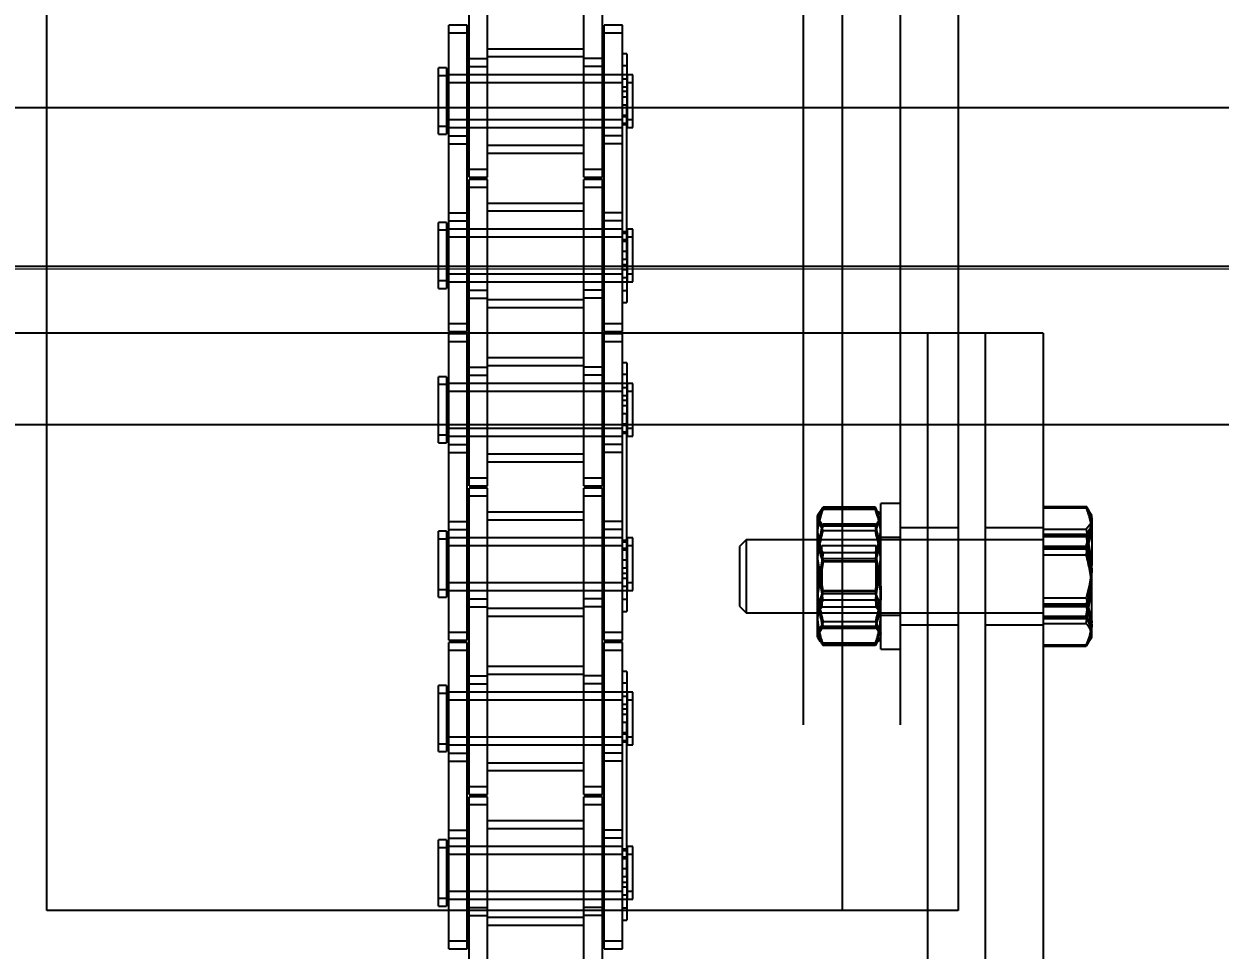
# Model space of a CAD drawing. Header units: metres. Extents: x 0 to 63075, y 0 to 44550.
# Drawn here: x 13981.6 to 14080.1, y 28096.6 to 28172.8 of the extents above; entities that cross this region are included whole.
import ezdxf

# ---------------------------------------------------------------- set-up
doc = ezdxf.new("R2010")
doc.units = ezdxf.units.M
doc.header["$LTSCALE"] = 75
for name, pattern in [('CENTER2', [28.575, 19.05, -3.175, 3.175, -3.175]), ('CENTERX2', [101.6, 63.5, -12.7, 12.7, -12.7]), ('HIDDEN2', [4.7625, 3.175, -1.5875])]:
    doc.linetypes.add(name, pattern=pattern)
for name, color, linetype in [('18_COTAS', 7, 'Continuous'), ('SC1', 7, 'CENTER2'), ('SDM', 7, 'Continuous'), ('SL1', 8, 'Continuous'), ('SL4', 4, 'Continuous'), ('ST1', 7, 'HIDDEN2')]:
    doc.layers.add(name, color=color, linetype=linetype)
doc.styles.add('ROMANS', font='ROMANS.SHX')
doc.dimstyles.new('75___1-75', dxfattribs={"dimscale": 75, "dimtxt": 2.5, "dimasz": 2, "dimexe": 1.5, "dimexo": 1, "dimgap": 0.5, "dimtad": 1, "dimdec": 0, "dimzin": 12, "dimtxsty": 'ROMANS', "dimcen": 0, "dimclrd": 256, "dimclre": 256, "dimclrt": 3, "dimazin": 3, "dimtfac": 1, "dimtdec": 0, "dimtmove": 0, "dimatfit": 0, "dimfxl": 1, "dimlwd": -1, "dimlwe": -1, "dimarcsym": 0})

# ---------------------------------------------------------------- blocks, each defined once
blk = doc.blocks.new('A$C1d93b9d1')
at = {"layer": 'SL1'}
for p, q in [((11181.727, 3863.05), (4981.727, 3863.05)), ((11181.727, 3863.05), (4981.727, 3863.05)), ((11183.727, 3850), (3804.227, 3850)), ((11181.727, 3836.95), (4981.727, 3836.95)), ((11181.727, 3836.95), (4981.727, 3836.95))]:
    blk.add_line(p, q, dxfattribs=at)
blk = doc.blocks.new('*D27')
at = {"layer": '18_COTAS', "transparency": 16777216}
for p, q in [((12131.24, 27878.333), (12131.24, 30705.371)), ((13913.74, 30509.566), (13913.74, 30705.371)), ((11981.24, 30592.871), (11122.311, 30592.871)), ((13913.74, 30592.871), (12131.24, 30592.871)), ((14063.74, 30592.871), (14213.74, 30592.871))]:
    blk.add_line(p, q, dxfattribs=at)
for points in [[(11981.24, 30617.871), (11981.24, 30567.871), (12131.24, 30592.871)], [(14063.74, 30617.871), (14063.74, 30567.871), (13913.74, 30592.871)]]:
    blk.add_solid(points, dxfattribs=at)
at = {"layer": 'Defpoints', "color": 0, "transparency": 16777216}
for p in [(13913.74, 30592.871), (13913.74, 30434.566), (12131.24, 27803.333)]:
    blk.add_point(p, dxfattribs=at)
at = {"layer": '18_COTAS', "color": 3, "transparency": 16777216, "insert": (11476.776, 30724.121), "char_height": 187.5, "attachment_point": 5, "style": 'ROMANS'}
blk.add_mtext('1782', dxfattribs=at)
blk = doc.blocks.new('A$C429c7d53')
at = {"layer": 'SL4'}
for p, q in [((262.765, 1009.763), (262.765, 2334.738)), ((328.24, 1009.763), (328.24, 2334.738)), ((337.765, 2334.738), (337.765, 1009.763)), ((262.765, 1057.263), (123.235, 1057.263)), ((340, 1057.263), (337.765, 1057.263)), ((344.762, 1057.263), (340, 1057.263)), ((340, 1057.263), (340, 957.263)), ((344.762, 1057.263), (344.762, 957.263)), ((344.762, 1043.018), (348.316, 1043.018)), ((344.762, 1042.995), (348.316, 1042.995)), ((344.762, 1042.905), (348.316, 1042.905)), ((348.51, 1042.7), (348.452, 1042.801)), ((348.618, 1042.513), (348.51, 1042.7)), ((348.762, 1042.263), (348.618, 1042.513)), ((348.762, 1042.024), (348.762, 1042.263)), ((348.762, 1042.024), (348.762, 1038.322)), ((344.762, 1041.143), (348.316, 1041.143)), ((348.316, 1041.143), (348.762, 1038.322)), ((340, 1040.263), (337.765, 1040.263)), ((348.762, 1033.561), (348.762, 1038.322)), ((344.762, 1035.501), (348.316, 1035.501)), ((348.316, 1035.501), (348.762, 1033.561)), ((337.765, 1034.263), (340, 1034.263)), ((348.762, 1032.263), (348.762, 1033.561)), ((348.316, 1031.62), (348.567, 1032.023)), ((348.618, 1032.012), (348.762, 1032.263)), ((344.762, 1031.62), (348.316, 1031.62)), ((344.762, 1031.53), (348.316, 1031.53)), ((344.762, 1031.507), (348.316, 1031.507)), ((348.36, 1031.691), (348.316, 1031.53)), ((328.24, 1009.763), (262.765, 1009.763)), ((295.843, 1006.616), (295.843, 1009.763)), ((297.363, 1006.616), (297.363, 1009.763)), ((297.515, 1009.361), (297.515, 1009.763)), ((297.515, 1009.361), (299.035, 1009.361)), ((297.515, 1004.763), (297.515, 1009.361)), ((299.035, 1009.361), (299.035, 1009.763)), ((299.035, 1004.763), (299.035, 1009.361)), ((306.965, 1009.361), (306.965, 1009.763)), ((308.485, 1009.361), (306.965, 1009.361)), ((306.965, 1004.763), (306.965, 1009.361)), ((308.485, 1009.361), (308.485, 1009.763)), ((308.485, 1004.763), (308.485, 1009.361)), ((308.637, 1006.616), (308.637, 1009.763)), ((310.157, 1006.616), (310.157, 1009.763)), ((310.489, 1009.763), (310.489, 1008.984)), ((337.765, 1009.763), (328.24, 1009.763)), ((335.238, 1009.763), (335.238, 1004.763)), ((299.035, 1008.576), (306.965, 1008.576)), ((310.157, 1008.984), (310.489, 1008.984)), ((295.843, 1006.616), (297.363, 1006.616)), ((308.637, 1006.616), (310.157, 1006.616))]:
    blk.add_line(p, q, dxfattribs=at)
for points, knots in [([(348.316, 1042.905), (348.372, 1042.844), (348.635, 1042.558), (348.706, 1042.259), (348.762, 1042.024)], [0, 0, 0, 0, 0.211001, 1, 1, 1, 1]), ([(348.762, 1042.024), (348.758, 1041.955), (348.736, 1041.657), (348.499, 1041.367), (348.316, 1041.143)], [0, 0, 0, 0, 0.231849, 1, 1, 1, 1]), ([(348.762, 1038.322), (348.762, 1038.255), (348.756, 1037.303), (348.528, 1036.369), (348.316, 1035.501)], [0, 0, 0, 0, 0.070201, 1, 1, 1, 1]), ([(348.762, 1033.561), (348.762, 1033.515), (348.756, 1032.859), (348.528, 1032.217), (348.316, 1031.62)], [0, 0, 0, 0, 0.070201, 1, 1, 1, 1])]:
    blk.add_open_spline(points, degree=3, knots=knots, dxfattribs=at)
at = {"layer": 'ST1'}
for p, q in [((325.002, 2334.738), (325.002, 1009.763)), ((328.24, 1009.763), (328.24, 2334.738)), ((333.002, 2334.738), (333.002, 1009.763)), ((297.515, 1079.211), (297.515, 1085.561)), ((299.035, 1079.211), (299.035, 1085.561)), ((306.965, 1079.211), (306.965, 1085.561)), ((308.485, 1079.211), (308.485, 1085.561)), ((295.843, 1081.956), (295.843, 1082.611)), ((297.363, 1082.611), (295.843, 1082.611)), ((297.363, 1081.956), (297.363, 1082.611)), ((308.637, 1081.956), (308.637, 1082.611)), ((310.157, 1082.611), (308.637, 1082.611)), ((310.157, 1081.956), (310.157, 1082.611)), ((295.843, 1072.861), (295.843, 1081.956)), ((297.363, 1081.956), (295.843, 1081.956)), ((297.363, 1072.861), (297.363, 1081.956)), ((308.637, 1072.861), (308.637, 1081.956)), ((310.157, 1081.956), (308.637, 1081.956)), ((310.157, 1072.861), (310.157, 1081.956)), ((306.965, 1080.651), (299.035, 1080.651)), ((310.489, 1080.243), (310.157, 1080.243)), ((310.489, 1080.243), (310.489, 1079.267)), ((297.515, 1079.866), (299.035, 1079.866)), ((297.515, 1079.211), (299.035, 1079.211)), ((297.515, 1070.116), (297.515, 1079.211)), ((306.965, 1079.996), (299.035, 1079.996)), ((299.035, 1070.116), (299.035, 1079.211)), ((308.485, 1079.866), (306.965, 1079.866)), ((308.485, 1079.211), (306.965, 1079.211)), ((306.965, 1070.116), (306.965, 1079.211)), ((308.485, 1070.116), (308.485, 1079.211)), ((310.489, 1079.267), (310.157, 1079.267)), ((310.489, 1079.267), (310.489, 1076.036)), ((295, 1078.435), (295, 1079.09)), ((295.658, 1079.09), (295, 1079.09)), ((295, 1073.638), (295, 1078.435)), ((295.658, 1078.435), (295, 1078.435)), ((295.658, 1079.09), (295.658, 1078.435)), ((310.157, 1078.536), (295.658, 1078.536)), ((295.658, 1078.435), (295.658, 1073.638)), ((297.363, 1078.536), (295.843, 1078.536)), ((299.035, 1078.536), (297.515, 1078.536)), ((306.965, 1078.536), (299.035, 1078.536)), ((308.485, 1078.536), (306.965, 1078.536)), ((310.489, 1078.536), (308.637, 1078.536)), ((310.526, 1078.167), (310.157, 1078.167)), ((310.526, 1078.536), (310.526, 1077.881)), ((311, 1078.536), (310.526, 1078.536)), ((311, 1077.881), (311, 1078.536)), ((310.157, 1077.881), (295.658, 1077.881)), ((297.363, 1077.881), (295.843, 1077.881)), ((299.035, 1077.881), (297.515, 1077.881)), ((306.965, 1077.881), (299.035, 1077.881)), ((308.485, 1077.881), (306.965, 1077.881)), ((310.157, 1077.881), (308.637, 1077.881)), ((310.526, 1077.512), (310.157, 1077.512)), ((310.489, 1077.143), (310.157, 1077.143)), ((310.526, 1077.881), (310.526, 1074.191)), ((311, 1077.881), (310.526, 1077.881)), ((311, 1074.191), (311, 1077.881)), ((310.489, 1076.691), (310.157, 1076.691)), ((310.489, 1076.036), (310.157, 1076.036)), ((310.157, 1075.215), (310.526, 1075.215)), ((310.489, 1063.336), (310.489, 1076.036)), ((295, 1074.293), (295.658, 1074.293)), ((295.658, 1074.846), (310.157, 1074.846)), ((295.658, 1074.191), (310.157, 1074.191)), ((295.843, 1074.846), (297.363, 1074.846)), ((295.843, 1074.191), (297.363, 1074.191)), ((297.515, 1074.846), (299.035, 1074.846)), ((297.515, 1074.191), (299.035, 1074.191)), ((299.035, 1074.846), (306.965, 1074.846)), ((299.035, 1074.191), (306.965, 1074.191)), ((306.965, 1074.846), (308.485, 1074.846)), ((306.965, 1074.191), (308.485, 1074.191)), ((308.637, 1074.846), (310.157, 1074.846)), ((308.637, 1074.191), (310.157, 1074.191)), ((310.489, 1075.072), (310.157, 1075.072)), ((310.157, 1074.56), (310.526, 1074.56)), ((310.489, 1074.417), (310.157, 1074.417)), ((310.526, 1074.846), (311, 1074.846)), ((310.526, 1074.191), (311, 1074.191)), ((295, 1073.638), (295.658, 1073.638)), ((295.843, 1073.516), (297.363, 1073.516)), ((310.157, 1073.516), (308.637, 1073.516)), ((295.843, 1072.861), (297.363, 1072.861)), ((295.843, 1066.511), (295.843, 1072.861)), ((297.363, 1066.511), (297.363, 1072.861)), ((299.035, 1072.731), (306.965, 1072.731)), ((310.157, 1072.861), (308.637, 1072.861)), ((308.637, 1066.511), (308.637, 1072.861)), ((310.157, 1066.511), (310.157, 1072.861)), ((299.035, 1072.076), (306.965, 1072.076)), ((297.515, 1070.771), (299.035, 1070.771)), ((306.965, 1070.771), (308.485, 1070.771)), ((297.515, 1070.116), (299.035, 1070.116)), ((297.515, 1069.256), (297.515, 1069.911)), ((299.035, 1069.911), (297.515, 1069.911)), ((297.515, 1060.161), (297.515, 1069.256)), ((299.035, 1069.256), (297.515, 1069.256)), ((299.035, 1069.256), (299.035, 1069.911)), ((299.035, 1060.161), (299.035, 1069.256)), ((306.965, 1070.116), (308.485, 1070.116)), ((306.965, 1069.256), (306.965, 1069.911)), ((308.485, 1069.911), (306.965, 1069.911)), ((306.965, 1060.161), (306.965, 1069.256)), ((308.485, 1069.256), (306.965, 1069.256)), ((308.485, 1069.256), (308.485, 1069.911)), ((308.485, 1060.161), (308.485, 1069.256)), ((306.965, 1067.951), (299.035, 1067.951)), ((306.965, 1067.296), (299.035, 1067.296)), ((295, 1065.735), (295, 1066.39)), ((295.658, 1066.39), (295, 1066.39)), ((295.658, 1066.39), (295.658, 1065.735)), ((295.843, 1067.166), (297.363, 1067.166)), ((295.843, 1066.511), (297.363, 1066.511)), ((295.843, 1057.416), (295.843, 1066.511)), ((297.363, 1057.416), (297.363, 1066.511)), ((310.157, 1067.166), (308.637, 1067.166)), ((310.157, 1066.511), (308.637, 1066.511)), ((308.637, 1057.416), (308.637, 1066.511)), ((310.157, 1057.416), (310.157, 1066.511)), ((295, 1060.938), (295, 1065.735)), ((295.658, 1065.735), (295, 1065.735)), ((310.157, 1065.836), (295.658, 1065.836)), ((295.658, 1065.735), (295.658, 1060.938)), ((297.363, 1065.836), (295.843, 1065.836)), ((299.035, 1065.836), (297.515, 1065.836)), ((306.965, 1065.836), (299.035, 1065.836)), ((308.485, 1065.836), (306.965, 1065.836)), ((310.157, 1065.836), (308.637, 1065.836)), ((310.489, 1065.61), (310.157, 1065.61)), ((310.526, 1065.467), (310.157, 1065.467)), ((310.526, 1065.836), (310.526, 1065.181)), ((311, 1065.836), (310.526, 1065.836)), ((311, 1065.181), (311, 1065.836)), ((310.157, 1065.181), (295.658, 1065.181)), ((297.363, 1065.181), (295.843, 1065.181)), ((299.035, 1065.181), (297.515, 1065.181)), ((306.965, 1065.181), (299.035, 1065.181)), ((308.485, 1065.181), (306.965, 1065.181)), ((310.157, 1065.181), (308.637, 1065.181)), ((310.489, 1064.955), (310.157, 1064.955)), ((310.526, 1064.812), (310.157, 1064.812)), ((310.526, 1065.181), (310.526, 1061.491)), ((311, 1065.181), (310.526, 1065.181)), ((311, 1061.491), (311, 1065.181)), ((310.489, 1063.991), (310.157, 1063.991)), ((310.489, 1063.336), (310.157, 1063.336)), ((310.489, 1062.884), (310.157, 1062.884)), ((310.157, 1062.515), (310.526, 1062.515)), ((310.489, 1063.336), (310.489, 1059.784)), ((295, 1061.593), (295.658, 1061.593)), ((295.658, 1062.146), (310.157, 1062.146)), ((295.658, 1061.491), (310.157, 1061.491)), ((295.843, 1062.146), (297.363, 1062.146)), ((295.843, 1061.491), (297.363, 1061.491)), ((297.515, 1062.146), (299.035, 1062.146)), ((297.515, 1061.491), (299.035, 1061.491)), ((299.035, 1062.146), (306.965, 1062.146)), ((299.035, 1061.491), (306.965, 1061.491)), ((306.965, 1062.146), (308.485, 1062.146)), ((306.965, 1061.491), (308.485, 1061.491)), ((308.637, 1062.146), (310.157, 1062.146)), ((308.637, 1061.491), (310.489, 1061.491)), ((310.157, 1061.86), (310.526, 1061.86)), ((310.526, 1062.146), (311, 1062.146)), ((310.526, 1061.491), (311, 1061.491)), ((295, 1060.938), (295.658, 1060.938)), ((297.515, 1060.816), (299.035, 1060.816)), ((308.485, 1060.816), (306.965, 1060.816)), ((310.489, 1060.761), (310.157, 1060.761)), ((297.515, 1060.161), (299.035, 1060.161)), ((297.515, 1053.811), (297.515, 1060.161)), ((299.035, 1053.811), (299.035, 1060.161)), ((299.035, 1060.031), (306.965, 1060.031)), ((308.485, 1060.161), (306.965, 1060.161)), ((306.965, 1053.811), (306.965, 1060.161)), ((308.485, 1053.811), (308.485, 1060.161)), ((310.157, 1059.784), (310.489, 1059.784)), ((299.035, 1059.376), (306.965, 1059.376)), ((295.843, 1058.071), (297.363, 1058.071)), ((308.637, 1058.071), (310.157, 1058.071)), ((335.238, 1057.263), (262.765, 1057.263)), ((295.843, 1057.416), (297.363, 1057.416)), ((295.843, 1056.556), (295.843, 1057.211)), ((297.363, 1057.211), (295.843, 1057.211)), ((295.843, 1047.461), (295.843, 1056.556)), ((297.363, 1056.556), (295.843, 1056.556)), ((297.363, 1056.556), (297.363, 1057.211)), ((297.363, 1047.461), (297.363, 1056.556)), ((308.637, 1057.416), (310.157, 1057.416)), ((308.637, 1056.556), (308.637, 1057.211)), ((310.157, 1057.211), (308.637, 1057.211)), ((308.637, 1047.461), (308.637, 1056.556)), ((310.157, 1056.556), (308.637, 1056.556)), ((310.157, 1056.556), (310.157, 1057.211)), ((310.157, 1047.461), (310.157, 1056.556)), ((337.765, 1057.263), (335.238, 1057.263)), ((335.238, 1057.263), (335.238, 957.263)), ((335.238, 1057.263), (335.238, 1009.763)), ((306.965, 1055.251), (299.035, 1055.251)), ((306.965, 1054.596), (299.035, 1054.596)), ((310.489, 1054.843), (310.157, 1054.843)), ((310.489, 1054.843), (310.489, 1053.867)), ((295, 1053.035), (295, 1053.69)), ((295.658, 1053.69), (295, 1053.69)), ((295.658, 1053.69), (295.658, 1053.035)), ((297.515, 1054.466), (299.035, 1054.466)), ((297.515, 1053.811), (299.035, 1053.811)), ((297.515, 1044.716), (297.515, 1053.811)), ((299.035, 1044.716), (299.035, 1053.811)), ((308.485, 1054.466), (306.965, 1054.466)), ((308.485, 1053.811), (306.965, 1053.811)), ((306.965, 1044.716), (306.965, 1053.811)), ((308.485, 1044.716), (308.485, 1053.811)), ((310.489, 1053.867), (310.157, 1053.867)), ((310.489, 1053.867), (310.489, 1050.636)), ((295, 1048.238), (295, 1053.035)), ((295.658, 1053.035), (295, 1053.035)), ((310.157, 1053.136), (295.658, 1053.136)), ((295.658, 1053.035), (295.658, 1048.238)), ((297.363, 1053.136), (295.843, 1053.136)), ((299.035, 1053.136), (297.515, 1053.136)), ((306.965, 1053.136), (299.035, 1053.136)), ((308.485, 1053.136), (306.965, 1053.136)), ((310.489, 1053.136), (308.637, 1053.136)), ((310.526, 1052.767), (310.157, 1052.767)), ((310.526, 1053.136), (310.526, 1052.481)), ((311, 1053.136), (310.526, 1053.136)), ((311, 1052.481), (311, 1053.136)), ((310.157, 1052.481), (295.658, 1052.481)), ((297.363, 1052.481), (295.843, 1052.481)), ((299.035, 1052.481), (297.515, 1052.481)), ((306.965, 1052.481), (299.035, 1052.481)), ((308.485, 1052.481), (306.965, 1052.481)), ((310.157, 1052.481), (308.637, 1052.481)), ((310.526, 1052.112), (310.157, 1052.112)), ((310.489, 1051.743), (310.157, 1051.743)), ((310.526, 1052.481), (310.526, 1048.791)), ((311, 1052.481), (310.526, 1052.481)), ((311, 1048.791), (311, 1052.481)), ((310.489, 1051.291), (310.157, 1051.291)), ((310.489, 1050.636), (310.157, 1050.636)), ((310.489, 1037.936), (310.489, 1050.636)), ((310.157, 1049.815), (310.526, 1049.815)), ((310.489, 1049.672), (310.157, 1049.672)), ((295, 1048.893), (295.658, 1048.893)), ((295.658, 1049.446), (310.157, 1049.446)), ((295.658, 1048.791), (310.157, 1048.791)), ((295.843, 1049.446), (297.363, 1049.446)), ((295.843, 1048.791), (297.363, 1048.791)), ((297.515, 1049.446), (299.035, 1049.446)), ((297.515, 1048.791), (299.035, 1048.791)), ((299.035, 1049.446), (306.965, 1049.446)), ((299.035, 1048.791), (306.965, 1048.791)), ((306.965, 1049.446), (308.485, 1049.446)), ((306.965, 1048.791), (308.485, 1048.791)), ((308.637, 1049.446), (310.157, 1049.446)), ((308.637, 1048.791), (310.157, 1048.791)), ((310.157, 1049.16), (310.526, 1049.16)), ((310.489, 1049.017), (310.157, 1049.017)), ((310.526, 1049.446), (311, 1049.446)), ((310.526, 1048.791), (311, 1048.791)), ((295, 1048.238), (295.658, 1048.238)), ((295.843, 1048.116), (297.363, 1048.116)), ((310.157, 1048.116), (308.637, 1048.116)), ((295.843, 1047.461), (297.363, 1047.461)), ((295.843, 1041.111), (295.843, 1047.461)), ((297.363, 1041.111), (297.363, 1047.461)), ((299.035, 1047.331), (306.965, 1047.331)), ((299.035, 1046.676), (306.965, 1046.676)), ((310.157, 1047.461), (308.637, 1047.461)), ((308.637, 1041.111), (308.637, 1047.461)), ((310.157, 1041.111), (310.157, 1047.461)), ((297.515, 1045.371), (299.035, 1045.371)), ((297.515, 1044.716), (299.035, 1044.716)), ((306.965, 1045.371), (308.485, 1045.371)), ((306.965, 1044.716), (308.485, 1044.716)), ((297.515, 1043.856), (297.515, 1044.511)), ((299.035, 1044.511), (297.515, 1044.511)), ((297.515, 1034.761), (297.515, 1043.856)), ((299.035, 1043.856), (297.515, 1043.856)), ((299.035, 1043.856), (299.035, 1044.511)), ((299.035, 1034.761), (299.035, 1043.856)), ((306.965, 1043.856), (306.965, 1044.511)), ((308.485, 1044.511), (306.965, 1044.511)), ((306.965, 1034.761), (306.965, 1043.856)), ((308.485, 1043.856), (306.965, 1043.856)), ((308.485, 1043.856), (308.485, 1044.511)), ((308.485, 1034.761), (308.485, 1043.856)), ((330.956, 1042.943), (326.649, 1042.943)), ((330.956, 1042.822), (326.649, 1042.822)), ((330.956, 1042.771), (326.649, 1042.771)), ((330.956, 1042.754), (326.649, 1042.754)), ((331.137, 1042.575), (330.956, 1042.943)), ((331.402, 1031.263), (331.402, 1043.263)), ((333.002, 1043.263), (331.402, 1043.263)), ((344.762, 1043.013), (348.316, 1043.013)), ((295.843, 1041.766), (297.363, 1041.766)), ((306.965, 1042.551), (299.035, 1042.551)), ((306.965, 1041.896), (299.035, 1041.896)), ((310.157, 1041.766), (308.637, 1041.766)), ((326.404, 1042.611), (326.202, 1042.263)), ((326.202, 1041.077), (326.202, 1042.263)), ((326.649, 1041.391), (326.202, 1042.107)), ((326.649, 1040.996), (326.202, 1041.969)), ((330.956, 1041.391), (331.402, 1042.107)), ((330.956, 1040.996), (331.402, 1041.969)), ((331.402, 1042.263), (331.201, 1042.611)), ((295, 1040.335), (295, 1040.99)), ((295.658, 1040.99), (295, 1040.99)), ((295.658, 1040.99), (295.658, 1040.335)), ((295.843, 1041.111), (297.363, 1041.111)), ((295.843, 1032.016), (295.843, 1041.111)), ((297.363, 1032.016), (297.363, 1041.111)), ((310.157, 1041.111), (308.637, 1041.111)), ((308.637, 1032.016), (308.637, 1041.111)), ((310.157, 1032.016), (310.157, 1041.111)), ((326.202, 1036.37), (326.202, 1041.077)), ((330.956, 1041.552), (326.649, 1041.552)), ((330.956, 1041.514), (326.649, 1041.514)), ((330.956, 1041.391), (326.649, 1041.391)), ((330.956, 1040.996), (326.649, 1040.996)), ((337.765, 1041.262), (333.002, 1041.262)), ((344.762, 1041.262), (340, 1041.262)), ((344.762, 1040.727), (348.316, 1040.727)), ((348.316, 1039.745), (348.762, 1041.381)), ((348.316, 1039.694), (348.762, 1041.354)), ((348.316, 1039.53), (348.762, 1041.262)), ((348.316, 1039.024), (348.762, 1040.964)), ((348.316, 1040.727), (348.762, 1037.861)), ((295, 1035.538), (295, 1040.335)), ((295.658, 1040.335), (295, 1040.335)), ((310.157, 1040.436), (295.658, 1040.436)), ((295.658, 1040.335), (295.658, 1035.538)), ((310.157, 1039.781), (295.658, 1039.781)), ((297.363, 1040.436), (295.843, 1040.436)), ((297.363, 1039.781), (295.843, 1039.781)), ((299.035, 1040.436), (297.515, 1040.436)), ((299.035, 1039.781), (297.515, 1039.781)), ((306.965, 1040.436), (299.035, 1040.436)), ((306.965, 1039.781), (299.035, 1039.781)), ((308.485, 1040.436), (306.965, 1040.436)), ((308.485, 1039.781), (306.965, 1039.781)), ((310.157, 1040.436), (308.637, 1040.436)), ((310.157, 1039.781), (308.637, 1039.781)), ((310.489, 1040.211), (310.157, 1040.211)), ((310.526, 1040.067), (310.157, 1040.067)), ((310.526, 1040.436), (310.526, 1039.781)), ((311, 1040.436), (310.526, 1040.436)), ((310.526, 1039.781), (310.526, 1036.091)), ((311, 1039.781), (310.526, 1039.781)), ((311, 1039.781), (311, 1040.436)), ((311, 1036.091), (311, 1039.781)), ((320.317, 1040.263), (319.762, 1039.708)), ((320.317, 1040.263), (320.317, 1034.263)), ((337.765, 1040.263), (320.317, 1040.263)), ((326.553, 1039.17), (326.553, 1039.763)), ((331.027, 1039.763), (326.553, 1039.763)), ((331.027, 1034.763), (331.027, 1039.763)), ((331.377, 1039.551), (331.377, 1040.263)), ((331.402, 1040.263), (331.377, 1040.263)), ((333.002, 1040.463), (331.402, 1040.463)), ((344.762, 1040.263), (340, 1040.263)), ((344.762, 1040.582), (348.316, 1040.582)), ((344.762, 1040.536), (348.316, 1040.536)), ((344.762, 1039.745), (348.316, 1039.745)), ((348.316, 1040.582), (348.762, 1037.706)), ((348.316, 1040.536), (348.762, 1037.658)), ((310.489, 1039.555), (310.157, 1039.555)), ((310.526, 1039.412), (310.157, 1039.412)), ((319.762, 1039.708), (319.762, 1034.817)), ((326.649, 1039.21), (326.202, 1036.37)), ((326.649, 1036.061), (326.202, 1038.807)), ((326.649, 1036.006), (326.202, 1038.76)), ((326.553, 1039.17), (326.553, 1034.763)), ((330.956, 1039.21), (326.649, 1039.21)), ((330.956, 1039.21), (331.402, 1036.37)), ((330.956, 1036.061), (331.402, 1038.807)), ((330.956, 1036.006), (331.402, 1038.76)), ((331.377, 1034.263), (331.377, 1039.551)), ((344.762, 1039.694), (348.316, 1039.694)), ((344.762, 1039.53), (348.316, 1039.53)), ((344.762, 1039.024), (348.316, 1039.024)), ((310.489, 1038.591), (310.157, 1038.591)), ((310.489, 1037.936), (310.157, 1037.936)), ((310.489, 1037.936), (310.489, 1034.384)), ((326.649, 1038.693), (326.202, 1035.913)), ((326.649, 1035.832), (326.202, 1038.612)), ((326.649, 1038.519), (326.202, 1035.765)), ((326.649, 1038.464), (326.202, 1035.718)), ((326.649, 1035.315), (326.202, 1038.155)), ((330.956, 1038.693), (326.649, 1038.693)), ((330.956, 1038.519), (326.649, 1038.519)), ((330.956, 1038.464), (326.649, 1038.464)), ((330.956, 1038.693), (331.402, 1035.913)), ((330.956, 1035.832), (331.402, 1038.612)), ((330.956, 1038.519), (331.402, 1035.765)), ((330.956, 1038.464), (331.402, 1035.718)), ((330.956, 1035.315), (331.402, 1038.155)), ((310.489, 1037.484), (310.157, 1037.484)), ((310.157, 1037.115), (310.526, 1037.115)), ((348.316, 1033.989), (348.762, 1036.867)), ((348.316, 1033.943), (348.762, 1036.819)), ((295, 1036.193), (295.658, 1036.193)), ((295.658, 1036.746), (310.157, 1036.746)), ((295.658, 1036.091), (310.157, 1036.091)), ((295.843, 1036.746), (297.363, 1036.746)), ((295.843, 1036.091), (297.363, 1036.091)), ((297.515, 1036.746), (299.035, 1036.746)), ((297.515, 1036.091), (299.035, 1036.091)), ((299.035, 1036.746), (306.965, 1036.746)), ((299.035, 1036.091), (306.965, 1036.091)), ((306.965, 1036.746), (308.485, 1036.746)), ((306.965, 1036.091), (308.485, 1036.091)), ((308.637, 1036.746), (310.157, 1036.746)), ((308.637, 1036.091), (310.489, 1036.091)), ((310.157, 1036.46), (310.526, 1036.46)), ((310.526, 1036.746), (311, 1036.746)), ((310.526, 1036.091), (311, 1036.091)), ((326.202, 1032.556), (326.202, 1036.37)), ((330.956, 1036.061), (326.649, 1036.061)), ((330.956, 1036.006), (326.649, 1036.006)), ((330.956, 1035.832), (326.649, 1035.832)), ((348.316, 1033.798), (348.762, 1036.664)), ((348.316, 1033.382), (348.762, 1036.203)), ((295, 1035.538), (295.658, 1035.538)), ((297.515, 1035.416), (299.035, 1035.416)), ((308.485, 1035.416), (306.965, 1035.416)), ((310.489, 1035.361), (310.157, 1035.361)), ((319.762, 1034.817), (320.317, 1034.263)), ((330.956, 1035.315), (326.649, 1035.315)), ((344.762, 1034.995), (348.316, 1034.995)), ((344.762, 1034.831), (348.316, 1034.831)), ((348.316, 1034.995), (348.762, 1033.263)), ((348.316, 1034.831), (348.762, 1033.171)), ((297.515, 1034.761), (299.035, 1034.761)), ((297.515, 1028.411), (297.515, 1034.761)), ((299.035, 1028.411), (299.035, 1034.761)), ((299.035, 1034.631), (306.965, 1034.631)), ((299.035, 1033.976), (306.965, 1033.976)), ((308.485, 1034.761), (306.965, 1034.761)), ((306.965, 1028.411), (306.965, 1034.761)), ((308.485, 1028.411), (308.485, 1034.761)), ((310.157, 1034.384), (310.489, 1034.384)), ((320.317, 1034.263), (337.765, 1034.263)), ((326.202, 1034.263), (326.553, 1034.763)), ((326.553, 1034.763), (331.027, 1034.763)), ((331.027, 1034.763), (331.377, 1034.263)), ((331.377, 1034.263), (331.402, 1034.263)), ((331.402, 1034.063), (333.002, 1034.063)), ((340, 1034.263), (344.762, 1034.263)), ((344.762, 1034.78), (348.316, 1034.78)), ((344.762, 1033.989), (348.316, 1033.989)), ((344.762, 1033.943), (348.316, 1033.943)), ((348.316, 1034.78), (348.762, 1033.144)), ((326.649, 1033.529), (326.202, 1032.556)), ((326.649, 1033.134), (326.202, 1032.418)), ((330.956, 1033.529), (326.649, 1033.529)), ((330.956, 1033.134), (326.649, 1033.134)), ((330.956, 1033.011), (326.649, 1033.011)), ((330.956, 1032.973), (326.649, 1032.973)), ((330.956, 1033.529), (331.402, 1032.556)), ((330.956, 1033.134), (331.402, 1032.418)), ((333.002, 1033.263), (337.765, 1033.263)), ((340, 1033.263), (344.762, 1033.263)), ((344.762, 1033.798), (348.316, 1033.798)), ((344.762, 1033.382), (348.316, 1033.382)), ((295.843, 1032.671), (297.363, 1032.671)), ((295.843, 1032.016), (297.363, 1032.016)), ((308.637, 1032.671), (310.157, 1032.671)), ((308.637, 1032.016), (310.157, 1032.016)), ((326.202, 1032.263), (326.202, 1032.556)), ((326.202, 1032.263), (326.404, 1031.914)), ((331.137, 1031.95), (330.956, 1031.582)), ((331.201, 1031.914), (331.402, 1032.263)), ((348.316, 1031.53), (348.467, 1031.842)), ((348.51, 1031.825), (348.618, 1032.012)), ((295.843, 1031.156), (295.843, 1031.812)), ((297.363, 1031.812), (295.843, 1031.812)), ((295.843, 1022.061), (295.843, 1031.156)), ((297.363, 1031.156), (295.843, 1031.156)), ((297.363, 1031.156), (297.363, 1031.812)), ((297.363, 1022.061), (297.363, 1031.156)), ((308.637, 1031.156), (308.637, 1031.812)), ((310.157, 1031.812), (308.637, 1031.812)), ((308.637, 1022.061), (308.637, 1031.156)), ((310.157, 1031.156), (308.637, 1031.156)), ((310.157, 1031.156), (310.157, 1031.812)), ((310.157, 1022.061), (310.157, 1031.156)), ((330.956, 1031.771), (326.649, 1031.771)), ((330.956, 1031.754), (326.649, 1031.754)), ((330.956, 1031.703), (326.649, 1031.703)), ((330.956, 1031.582), (326.649, 1031.582)), ((331.402, 1031.263), (333.002, 1031.263)), ((344.762, 1031.512), (348.316, 1031.512)), ((348.316, 1031.507), (348.421, 1031.744)), ((348.452, 1031.724), (348.51, 1031.825)), ((297.515, 1029.066), (299.035, 1029.066)), ((306.965, 1029.851), (299.035, 1029.851)), ((306.965, 1029.196), (299.035, 1029.196)), ((308.485, 1029.066), (306.965, 1029.066)), ((310.489, 1029.444), (310.157, 1029.444)), ((310.489, 1029.444), (310.489, 1028.467)), ((295, 1027.635), (295, 1028.29)), ((295.658, 1028.29), (295, 1028.29)), ((295.658, 1028.29), (295.658, 1027.635)), ((297.515, 1028.411), (299.035, 1028.411)), ((297.515, 1019.316), (297.515, 1028.411)), ((299.035, 1019.316), (299.035, 1028.411)), ((308.485, 1028.411), (306.965, 1028.411)), ((306.965, 1019.316), (306.965, 1028.411)), ((308.485, 1019.316), (308.485, 1028.411)), ((310.489, 1028.467), (310.157, 1028.467)), ((310.489, 1028.467), (310.489, 1025.236)), ((295, 1022.838), (295, 1027.635)), ((295.658, 1027.635), (295, 1027.635)), ((310.157, 1027.736), (295.658, 1027.736)), ((295.658, 1027.635), (295.658, 1022.838)), ((310.157, 1027.081), (295.658, 1027.081)), ((297.363, 1027.736), (295.843, 1027.736)), ((297.363, 1027.081), (295.843, 1027.081)), ((299.035, 1027.736), (297.515, 1027.736)), ((299.035, 1027.081), (297.515, 1027.081)), ((306.965, 1027.736), (299.035, 1027.736)), ((306.965, 1027.081), (299.035, 1027.081)), ((308.485, 1027.736), (306.965, 1027.736)), ((308.485, 1027.081), (306.965, 1027.081)), ((310.489, 1027.736), (308.637, 1027.736)), ((310.157, 1027.081), (308.637, 1027.081)), ((310.526, 1027.368), (310.157, 1027.368)), ((310.526, 1027.736), (310.526, 1027.081)), ((311, 1027.736), (310.526, 1027.736)), ((310.526, 1027.081), (310.526, 1023.391)), ((311, 1027.081), (310.526, 1027.081)), ((311, 1027.081), (311, 1027.736)), ((311, 1023.391), (311, 1027.081)), ((310.526, 1026.712), (310.157, 1026.712)), ((310.489, 1026.343), (310.157, 1026.343)), ((310.489, 1025.892), (310.157, 1025.892)), ((310.489, 1025.236), (310.157, 1025.236)), ((310.489, 1012.536), (310.489, 1025.236)), ((295.658, 1024.046), (310.157, 1024.046)), ((295.843, 1024.046), (297.363, 1024.046)), ((297.515, 1024.046), (299.035, 1024.046)), ((299.035, 1024.046), (306.965, 1024.046)), ((306.965, 1024.046), (308.485, 1024.046)), ((308.637, 1024.046), (310.157, 1024.046)), ((310.157, 1024.416), (310.526, 1024.416)), ((310.489, 1024.272), (310.157, 1024.272)), ((310.526, 1024.046), (311, 1024.046)), ((295, 1023.493), (295.658, 1023.493)), ((295.658, 1023.391), (310.157, 1023.391)), ((295.843, 1023.391), (297.363, 1023.391)), ((297.515, 1023.391), (299.035, 1023.391)), ((299.035, 1023.391), (306.965, 1023.391)), ((306.965, 1023.391), (308.485, 1023.391)), ((308.637, 1023.391), (310.157, 1023.391)), ((310.157, 1023.76), (310.526, 1023.76)), ((310.489, 1023.617), (310.157, 1023.617)), ((310.526, 1023.391), (311, 1023.391)), ((295, 1022.838), (295.658, 1022.838)), ((295.843, 1022.717), (297.363, 1022.717)), ((295.843, 1022.061), (297.363, 1022.061)), ((295.843, 1015.711), (295.843, 1022.061)), ((297.363, 1015.711), (297.363, 1022.061)), ((310.157, 1022.717), (308.637, 1022.717)), ((310.157, 1022.061), (308.637, 1022.061)), ((308.637, 1015.711), (308.637, 1022.061)), ((310.157, 1015.711), (310.157, 1022.061)), ((299.035, 1021.931), (306.965, 1021.931)), ((299.035, 1021.276), (306.965, 1021.276)), ((297.515, 1019.971), (299.035, 1019.971)), ((297.515, 1019.316), (299.035, 1019.316)), ((297.515, 1018.456), (297.515, 1019.112)), ((299.035, 1019.112), (297.515, 1019.112)), ((299.035, 1018.456), (299.035, 1019.112)), ((306.965, 1019.971), (308.485, 1019.971)), ((306.965, 1019.316), (308.485, 1019.316)), ((306.965, 1018.456), (306.965, 1019.112)), ((308.485, 1019.112), (306.965, 1019.112)), ((308.485, 1018.456), (308.485, 1019.112)), ((297.515, 1009.763), (297.515, 1018.456)), ((299.035, 1018.456), (297.515, 1018.456)), ((299.035, 1009.763), (299.035, 1018.456)), ((306.965, 1009.763), (306.965, 1018.456)), ((308.485, 1018.456), (306.965, 1018.456)), ((308.485, 1009.763), (308.485, 1018.456)), ((306.965, 1017.152), (299.035, 1017.152)), ((295.843, 1016.367), (297.363, 1016.367)), ((306.965, 1016.496), (299.035, 1016.496)), ((310.157, 1016.367), (308.637, 1016.367)), ((295, 1014.935), (295, 1015.59)), ((295.658, 1015.59), (295, 1015.59)), ((295.658, 1015.59), (295.658, 1014.935)), ((295.843, 1015.711), (297.363, 1015.711)), ((295.843, 1009.763), (295.843, 1015.711)), ((297.363, 1009.763), (297.363, 1015.711)), ((310.157, 1015.711), (308.637, 1015.711)), ((308.637, 1009.763), (308.637, 1015.711)), ((310.157, 1009.763), (310.157, 1015.711)), ((295, 1010.138), (295, 1014.935)), ((295.658, 1014.935), (295, 1014.935)), ((310.157, 1015.037), (295.658, 1015.037)), ((295.658, 1014.935), (295.658, 1010.138)), ((310.157, 1014.381), (295.658, 1014.381)), ((297.363, 1015.037), (295.843, 1015.037)), ((297.363, 1014.381), (295.843, 1014.381)), ((299.035, 1015.037), (297.515, 1015.037)), ((299.035, 1014.381), (297.515, 1014.381)), ((306.965, 1015.037), (299.035, 1015.037)), ((306.965, 1014.381), (299.035, 1014.381)), ((308.485, 1015.037), (306.965, 1015.037)), ((308.485, 1014.381), (306.965, 1014.381)), ((310.157, 1015.037), (308.637, 1015.037)), ((310.157, 1014.381), (308.637, 1014.381)), ((310.489, 1014.811), (310.157, 1014.811)), ((310.526, 1014.668), (310.157, 1014.668)), ((310.489, 1014.155), (310.157, 1014.155)), ((310.526, 1015.037), (310.526, 1014.381)), ((311, 1015.037), (310.526, 1015.037)), ((310.526, 1014.381), (310.526, 1010.691)), ((311, 1014.381), (310.526, 1014.381)), ((311, 1014.381), (311, 1015.037)), ((311, 1010.691), (311, 1014.381)), ((310.526, 1014.012), (310.157, 1014.012)), ((310.489, 1013.192), (310.157, 1013.192)), ((310.489, 1012.536), (310.157, 1012.536)), ((310.489, 1012.536), (310.489, 1009.763)), ((295.658, 1011.347), (310.157, 1011.347)), ((295.843, 1011.347), (297.363, 1011.347)), ((297.515, 1011.347), (299.035, 1011.347)), ((299.035, 1011.347), (306.965, 1011.347)), ((306.965, 1011.347), (308.485, 1011.347)), ((308.637, 1011.347), (310.157, 1011.347)), ((310.489, 1012.085), (310.157, 1012.085)), ((310.157, 1011.716), (310.526, 1011.716)), ((310.526, 1011.347), (311, 1011.347)), ((295, 1010.793), (295.658, 1010.793)), ((295.658, 1010.691), (310.157, 1010.691)), ((295.843, 1010.691), (297.363, 1010.691)), ((297.515, 1010.691), (299.035, 1010.691)), ((299.035, 1010.691), (306.965, 1010.691)), ((306.965, 1010.691), (308.485, 1010.691)), ((308.637, 1010.691), (310.489, 1010.691)), ((310.157, 1011.06), (310.526, 1011.06)), ((310.526, 1010.691), (311, 1010.691)), ((295, 1010.138), (295.658, 1010.138)), ((297.515, 1010.017), (299.035, 1010.017)), ((297.515, 1009.361), (299.035, 1009.361)), ((299.035, 1009.232), (306.965, 1009.232)), ((308.485, 1010.017), (306.965, 1010.017)), ((308.485, 1009.361), (306.965, 1009.361)), ((310.489, 1009.961), (310.157, 1009.961)), ((295.843, 1007.272), (297.363, 1007.272)), ((308.637, 1007.272), (310.157, 1007.272))]:
    blk.add_line(p, q, dxfattribs=at)
for points, knots in [([(326.202, 1041.077), (326.209, 1041.246), (326.234, 1041.878), (326.474, 1042.493), (326.649, 1042.943)], [0, 0, 0, 0, 0.268634, 1, 1, 1, 1]), ([(326.202, 1041.969), (326.203, 1041.993), (326.209, 1042.321), (326.437, 1042.644), (326.649, 1042.943)], [0, 0, 0, 0, 0.0702006, 1, 1, 1, 1]), ([(326.202, 1040.758), (326.209, 1040.945), (326.234, 1041.644), (326.474, 1042.324), (326.649, 1042.822)], [0, 0, 0, 0, 0.268634, 1, 1, 1, 1]), ([(326.202, 1040.645), (326.209, 1040.838), (326.234, 1041.558), (326.474, 1042.258), (326.649, 1042.771)], [0, 0, 0, 0, 0.268634, 1, 1, 1, 1]), ([(326.202, 1040.609), (326.209, 1040.804), (326.234, 1041.53), (326.474, 1042.237), (326.649, 1042.754)], [0, 0, 0, 0, 0.2686336, 1, 1, 1, 1]), ([(331.402, 1041.077), (331.396, 1041.246), (331.371, 1041.878), (331.131, 1042.493), (330.956, 1042.943)], [0, 0, 0, 0, 0.268634, 1, 1, 1, 1]), ([(331.402, 1040.758), (331.396, 1040.945), (331.371, 1041.644), (331.131, 1042.324), (330.956, 1042.822)], [0, 0, 0, 0, 0.268634, 1, 1, 1, 1]), ([(331.402, 1040.645), (331.396, 1040.838), (331.371, 1041.558), (331.131, 1042.258), (330.956, 1042.771)], [0, 0, 0, 0, 0.268634, 1, 1, 1, 1]), ([(331.402, 1040.609), (331.396, 1040.804), (331.371, 1041.53), (331.131, 1042.237), (330.956, 1042.754)], [0, 0, 0, 0, 0.2686336, 1, 1, 1, 1]), ([(348.316, 1043.018), (348.372, 1042.933), (348.635, 1042.529), (348.706, 1042.108), (348.762, 1041.777)], [0, 0, 0, 0, 0.211001, 1, 1, 1, 1]), ([(348.762, 1041.381), (348.762, 1041.42), (348.756, 1041.973), (348.528, 1042.514), (348.316, 1043.018)], [0, 0, 0, 0, 0.070201, 1, 1, 1, 1]), ([(348.762, 1041.354), (348.762, 1041.393), (348.756, 1041.953), (348.528, 1042.503), (348.316, 1043.013)], [0, 0, 0, 0, 0.0702006, 1, 1, 1, 1]), ([(348.316, 1042.995), (348.372, 1042.917), (348.635, 1042.547), (348.706, 1042.163), (348.762, 1041.861)], [0, 0, 0, 0, 0.2110008, 1, 1, 1, 1]), ([(348.762, 1041.262), (348.762, 1041.304), (348.756, 1041.888), (348.528, 1042.462), (348.316, 1042.995)], [0, 0, 0, 0, 0.070201, 1, 1, 1, 1]), ([(348.762, 1040.964), (348.762, 1041.01), (348.756, 1041.666), (348.528, 1042.308), (348.316, 1042.905)], [0, 0, 0, 0, 0.070201, 1, 1, 1, 1]), ([(348.47, 1042.769), (348.471, 1042.766), (348.67, 1042.451), (348.717, 1042.123), (348.762, 1041.797)], [0, 0, 0, 0, 0.0069955, 1, 1, 1, 1]), ([(326.202, 1042.107), (326.202, 1042.124), (326.202, 1042.23), (326.3, 1042.335), (326.383, 1042.423)], [0, 0, 0, 0, 0.1588467, 1, 1, 1, 1]), ([(348.762, 1041.861), (348.758, 1041.772), (348.736, 1041.388), (348.499, 1041.014), (348.316, 1040.727)], [0, 0, 0, 0, 0.2318493, 1, 1, 1, 1]), ([(348.762, 1041.797), (348.758, 1041.702), (348.736, 1041.291), (348.499, 1040.89), (348.316, 1040.582)], [0, 0, 0, 0, 0.231849, 1, 1, 1, 1]), ([(348.762, 1041.777), (348.758, 1041.679), (348.736, 1041.259), (348.499, 1040.85), (348.316, 1040.536)], [0, 0, 0, 0, 0.231849, 1, 1, 1, 1]), ([(326.202, 1038.807), (326.203, 1038.872), (326.209, 1039.799), (326.437, 1040.707), (326.649, 1041.552)], [0, 0, 0, 0, 0.070201, 1, 1, 1, 1]), ([(326.202, 1038.76), (326.203, 1038.826), (326.209, 1039.756), (326.437, 1040.667), (326.649, 1041.514)], [0, 0, 0, 0, 0.070201, 1, 1, 1, 1]), ([(326.202, 1038.612), (326.203, 1038.677), (326.209, 1039.616), (326.437, 1040.536), (326.649, 1041.391)], [0, 0, 0, 0, 0.070201, 1, 1, 1, 1]), ([(326.649, 1039.21), (326.582, 1039.367), (326.32, 1039.975), (326.253, 1040.607), (326.202, 1041.077)], [0, 0, 0, 0, 0.257551, 1, 1, 1, 1]), ([(326.202, 1038.155), (326.203, 1038.223), (326.209, 1039.182), (326.437, 1040.122), (326.649, 1040.996)], [0, 0, 0, 0, 0.070201, 1, 1, 1, 1]), ([(326.649, 1038.693), (326.582, 1038.866), (326.32, 1039.539), (326.253, 1040.238), (326.202, 1040.758)], [0, 0, 0, 0, 0.257551, 1, 1, 1, 1]), ([(331.402, 1038.807), (331.402, 1038.872), (331.396, 1039.799), (331.168, 1040.707), (330.956, 1041.552)], [0, 0, 0, 0, 0.0702006, 1, 1, 1, 1]), ([(331.402, 1038.76), (331.402, 1038.826), (331.396, 1039.756), (331.168, 1040.667), (330.956, 1041.514)], [0, 0, 0, 0, 0.070201, 1, 1, 1, 1]), ([(331.402, 1038.612), (331.402, 1038.677), (331.396, 1039.616), (331.168, 1040.536), (330.956, 1041.391)], [0, 0, 0, 0, 0.070201, 1, 1, 1, 1]), ([(330.956, 1039.21), (331.023, 1039.367), (331.285, 1039.975), (331.352, 1040.607), (331.402, 1041.077)], [0, 0, 0, 0, 0.257551, 1, 1, 1, 1]), ([(331.402, 1038.155), (331.402, 1038.223), (331.396, 1039.182), (331.168, 1040.122), (330.956, 1040.996)], [0, 0, 0, 0, 0.070201, 1, 1, 1, 1]), ([(330.956, 1038.693), (331.023, 1038.866), (331.285, 1039.539), (331.352, 1040.238), (331.402, 1040.758)], [0, 0, 0, 0, 0.257551, 1, 1, 1, 1]), ([(326.649, 1038.519), (326.582, 1038.697), (326.32, 1039.39), (326.253, 1040.11), (326.202, 1040.645)], [0, 0, 0, 0, 0.2575513, 1, 1, 1, 1]), ([(326.649, 1038.464), (326.582, 1038.644), (326.32, 1039.343), (326.253, 1040.07), (326.202, 1040.609)], [0, 0, 0, 0, 0.257551, 1, 1, 1, 1]), ([(330.956, 1038.519), (331.023, 1038.697), (331.285, 1039.39), (331.352, 1040.11), (331.402, 1040.645)], [0, 0, 0, 0, 0.2575513, 1, 1, 1, 1]), ([(330.956, 1038.464), (331.023, 1038.644), (331.285, 1039.343), (331.352, 1040.07), (331.402, 1040.609)], [0, 0, 0, 0, 0.257551, 1, 1, 1, 1]), ([(348.762, 1036.867), (348.762, 1036.935), (348.756, 1037.907), (348.528, 1038.859), (348.316, 1039.745)], [0, 0, 0, 0, 0.070201, 1, 1, 1, 1]), ([(348.762, 1036.819), (348.762, 1036.887), (348.756, 1037.858), (348.528, 1038.809), (348.316, 1039.694)], [0, 0, 0, 0, 0.070201, 1, 1, 1, 1]), ([(348.762, 1036.664), (348.762, 1036.732), (348.756, 1037.7), (348.528, 1038.649), (348.316, 1039.53)], [0, 0, 0, 0, 0.070201, 1, 1, 1, 1]), ([(348.762, 1036.203), (348.762, 1036.27), (348.756, 1037.222), (348.528, 1038.156), (348.316, 1039.024)], [0, 0, 0, 0, 0.070201, 1, 1, 1, 1]), ([(348.762, 1037.861), (348.762, 1037.793), (348.756, 1036.825), (348.528, 1035.876), (348.316, 1034.995)], [0, 0, 0, 0, 0.070201, 1, 1, 1, 1]), ([(348.762, 1037.706), (348.762, 1037.638), (348.756, 1036.667), (348.528, 1035.716), (348.316, 1034.831)], [0, 0, 0, 0, 0.070201, 1, 1, 1, 1]), ([(348.762, 1037.658), (348.762, 1037.59), (348.756, 1036.618), (348.528, 1035.666), (348.316, 1034.78)], [0, 0, 0, 0, 0.070201, 1, 1, 1, 1]), ([(326.202, 1036.37), (326.203, 1036.302), (326.209, 1035.343), (326.437, 1034.403), (326.649, 1033.529)], [0, 0, 0, 0, 0.070201, 1, 1, 1, 1]), ([(326.202, 1033.916), (326.209, 1034.111), (326.234, 1034.837), (326.474, 1035.544), (326.649, 1036.061)], [0, 0, 0, 0, 0.268634, 1, 1, 1, 1]), ([(326.202, 1033.88), (326.209, 1034.073), (326.234, 1034.793), (326.474, 1035.494), (326.649, 1036.006)], [0, 0, 0, 0, 0.268634, 1, 1, 1, 1]), ([(326.202, 1035.913), (326.203, 1035.848), (326.209, 1034.909), (326.437, 1033.989), (326.649, 1033.134)], [0, 0, 0, 0, 0.070201, 1, 1, 1, 1]), ([(326.202, 1033.767), (326.209, 1033.955), (326.234, 1034.654), (326.474, 1035.334), (326.649, 1035.832)], [0, 0, 0, 0, 0.268634, 1, 1, 1, 1]), ([(331.402, 1036.37), (331.402, 1036.302), (331.396, 1035.343), (331.168, 1034.403), (330.956, 1033.529)], [0, 0, 0, 0, 0.070201, 1, 1, 1, 1]), ([(331.402, 1033.916), (331.396, 1034.111), (331.371, 1034.837), (331.131, 1035.544), (330.956, 1036.061)], [0, 0, 0, 0, 0.268634, 1, 1, 1, 1]), ([(331.402, 1033.88), (331.396, 1034.073), (331.371, 1034.793), (331.131, 1035.494), (330.956, 1036.006)], [0, 0, 0, 0, 0.2686336, 1, 1, 1, 1]), ([(331.402, 1035.913), (331.402, 1035.848), (331.396, 1034.909), (331.168, 1033.989), (330.956, 1033.134)], [0, 0, 0, 0, 0.0702006, 1, 1, 1, 1]), ([(331.402, 1033.767), (331.396, 1033.955), (331.371, 1034.654), (331.131, 1035.334), (330.956, 1035.832)], [0, 0, 0, 0, 0.268634, 1, 1, 1, 1]), ([(326.202, 1035.765), (326.203, 1035.699), (326.209, 1034.769), (326.437, 1033.858), (326.649, 1033.011)], [0, 0, 0, 0, 0.070201, 1, 1, 1, 1]), ([(326.202, 1035.718), (326.203, 1035.653), (326.209, 1034.726), (326.437, 1033.818), (326.649, 1032.973)], [0, 0, 0, 0, 0.070201, 1, 1, 1, 1]), ([(326.202, 1033.448), (326.209, 1033.618), (326.234, 1034.25), (326.474, 1034.865), (326.649, 1035.315)], [0, 0, 0, 0, 0.268634, 1, 1, 1, 1]), ([(331.402, 1035.765), (331.402, 1035.699), (331.396, 1034.769), (331.168, 1033.858), (330.956, 1033.011)], [0, 0, 0, 0, 0.070201, 1, 1, 1, 1]), ([(331.402, 1035.718), (331.402, 1035.653), (331.396, 1034.726), (331.168, 1033.818), (330.956, 1032.973)], [0, 0, 0, 0, 0.070201, 1, 1, 1, 1]), ([(331.402, 1033.448), (331.396, 1033.618), (331.371, 1034.25), (331.131, 1034.865), (330.956, 1035.315)], [0, 0, 0, 0, 0.268634, 1, 1, 1, 1]), ([(326.649, 1031.771), (326.582, 1031.951), (326.32, 1032.65), (326.253, 1033.377), (326.202, 1033.916)], [0, 0, 0, 0, 0.257551, 1, 1, 1, 1]), ([(326.649, 1031.754), (326.582, 1031.933), (326.32, 1032.626), (326.253, 1033.346), (326.202, 1033.88)], [0, 0, 0, 0, 0.257551, 1, 1, 1, 1]), ([(330.956, 1031.771), (331.023, 1031.951), (331.285, 1032.65), (331.352, 1033.377), (331.402, 1033.916)], [0, 0, 0, 0, 0.257551, 1, 1, 1, 1]), ([(330.956, 1031.754), (331.023, 1031.933), (331.285, 1032.626), (331.352, 1033.346), (331.402, 1033.88)], [0, 0, 0, 0, 0.2575513, 1, 1, 1, 1]), ([(348.762, 1032.748), (348.706, 1033.08), (348.635, 1033.5), (348.372, 1033.904), (348.316, 1033.989)], [0, 0, 0, 0, 0.788999, 1, 1, 1, 1]), ([(348.762, 1032.728), (348.706, 1033.052), (348.635, 1033.464), (348.372, 1033.86), (348.316, 1033.943)], [0, 0, 0, 0, 0.788999, 1, 1, 1, 1]), ([(326.649, 1031.703), (326.582, 1031.876), (326.32, 1032.549), (326.253, 1033.248), (326.202, 1033.767)], [0, 0, 0, 0, 0.257551, 1, 1, 1, 1]), ([(326.649, 1031.582), (326.582, 1031.738), (326.32, 1032.347), (326.253, 1032.979), (326.202, 1033.448)], [0, 0, 0, 0, 0.257551, 1, 1, 1, 1]), ([(330.956, 1031.703), (331.023, 1031.876), (331.285, 1032.549), (331.352, 1033.248), (331.402, 1033.767)], [0, 0, 0, 0, 0.257551, 1, 1, 1, 1]), ([(330.956, 1031.582), (331.023, 1031.738), (331.285, 1032.347), (331.352, 1032.979), (331.402, 1033.448)], [0, 0, 0, 0, 0.257551, 1, 1, 1, 1]), ([(348.762, 1032.664), (348.706, 1032.967), (348.635, 1033.351), (348.372, 1033.72), (348.316, 1033.798)], [0, 0, 0, 0, 0.788999, 1, 1, 1, 1]), ([(348.762, 1032.501), (348.706, 1032.736), (348.635, 1033.034), (348.372, 1033.321), (348.316, 1033.382)], [0, 0, 0, 0, 0.788999, 1, 1, 1, 1]), ([(348.762, 1033.171), (348.762, 1033.132), (348.756, 1032.572), (348.528, 1032.022), (348.316, 1031.512)], [0, 0, 0, 0, 0.070201, 1, 1, 1, 1]), ([(348.762, 1033.144), (348.762, 1033.105), (348.756, 1032.552), (348.528, 1032.011), (348.316, 1031.507)], [0, 0, 0, 0, 0.070201, 1, 1, 1, 1]), ([(348.762, 1033.263), (348.762, 1033.221), (348.757, 1032.691), (348.551, 1032.171), (348.36, 1031.691)], [0, 0, 0, 0, 0.0774019, 1, 1, 1, 1]), ([(326.202, 1032.556), (326.203, 1032.532), (326.209, 1032.204), (326.437, 1031.881), (326.649, 1031.582)], [0, 0, 0, 0, 0.070201, 1, 1, 1, 1]), ([(326.202, 1032.418), (326.202, 1032.401), (326.202, 1032.295), (326.3, 1032.19), (326.383, 1032.102)], [0, 0, 0, 0, 0.158847, 1, 1, 1, 1]), ([(326.202, 1032.372), (326.202, 1032.358), (326.201, 1032.283), (326.282, 1032.21), (326.347, 1032.151)], [0, 0, 0, 0, 0.1913, 1, 1, 1, 1]), ([(348.563, 1032.064), (348.634, 1032.195), (348.757, 1032.42), (348.761, 1032.651), (348.762, 1032.748)], [0, 0, 0, 0, 0.5778296, 1, 1, 1, 1]), ([(348.567, 1032.023), (348.636, 1032.113), (348.757, 1032.27), (348.761, 1032.432), (348.762, 1032.501)], [0, 0, 0, 0, 0.570922, 1, 1, 1, 1]), ([(348.576, 1032.088), (348.641, 1032.205), (348.758, 1032.416), (348.761, 1032.632), (348.762, 1032.728)], [0, 0, 0, 0, 0.557771, 1, 1, 1, 1]), ([(348.62, 1032.157), (348.666, 1032.237), (348.762, 1032.404), (348.762, 1032.575), (348.762, 1032.664)], [0, 0, 0, 0, 0.47887, 1, 1, 1, 1])]:
    blk.add_open_spline(points, degree=3, knots=knots, dxfattribs=at)

msp = doc.modelspace()

# ---------------------------------------------------------------- linework, layer by layer
at = {"layer": 'SC1', "color": 7, "linetype": 'CENTERX2', "lineweight": 9}
msp.add_line((22143.58, 28152.594), (6381.376, 28152.594), dxfattribs=at)

# ---------------------------------------------------------------- block references
at = {"layer": 'SDM'}
for name, p in [('A$C1d93b9d1', (8259.513, 24302.833)), ('A$C429c7d53', (13720.74, 27090.066))]:
    msp.add_blockref(name, p, dxfattribs=at)

# ---------------------------------------------------------------- dimensions: what is measured, and where the dimension line sits
at = {"layer": '18_COTAS'}
dim = msp.add_linear_dim(base=(13913.739964506, 30592.871167243), p1=(12131.239964508, 27803.333456501), p2=(13913.739964506, 30434.565956577), dimstyle='75___1-75', dxfattribs=at)
dim.commit()
dim.dimension.update_dxf_attribs({"geometry": '*D27', "text_midpoint": (11476.775678793, 30592.871167243), "dimtype": 160})

doc.saveas('drawing.dxf')
